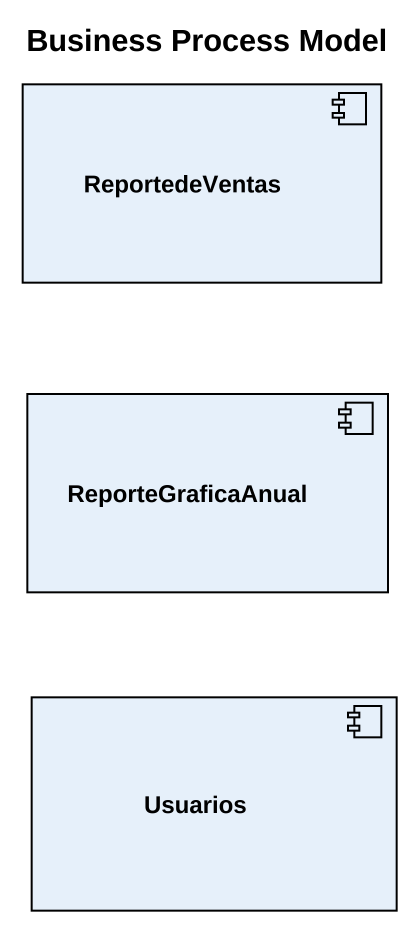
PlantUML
@startuml
title Business Process Model
component ReportedeVentas
component ReporteGraficaAnual
component Usuarios
@enduml
